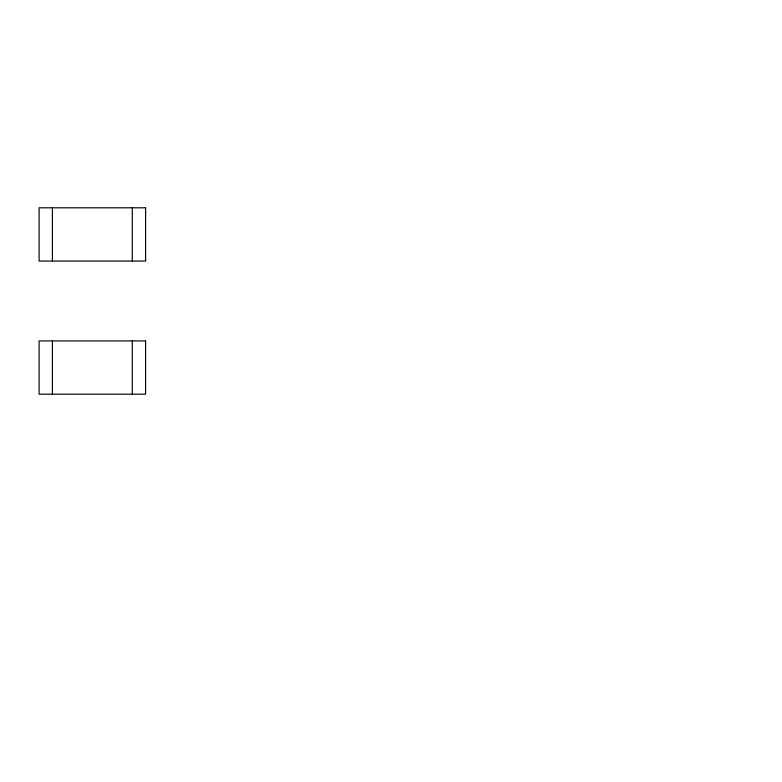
<?xml version="1.0" encoding="UTF-8"?>
<svg xmlns="http://www.w3.org/2000/svg" width="782" height="782" viewBox="0 0 782 782"><rect width="100%" height="100%" fill="white"/><g stroke="black" fill="none" stroke-linecap="round" stroke-linejoin="round"><path stroke-width="1.17" d="M132.285 207.797L132.285 261.051M132.285 340.923L132.285 394.177M52.414 207.797L52.414 261.051M52.414 340.923L52.414 394.177M145.599 207.797L39.1 207.797L39.1 261.051L145.599 261.051L145.599 207.797M145.599 340.923L39.1 340.923L39.1 394.177L145.599 394.177L145.599 340.923"/></g></svg>
